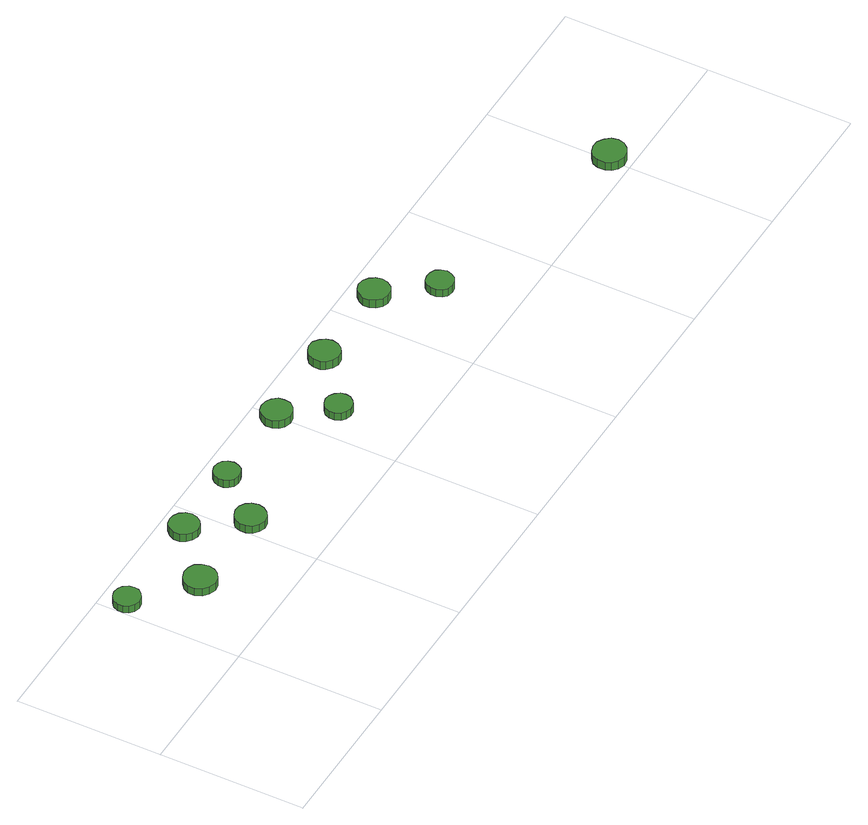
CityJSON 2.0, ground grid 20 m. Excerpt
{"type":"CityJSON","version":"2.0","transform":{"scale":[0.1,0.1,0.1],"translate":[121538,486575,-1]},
"CityObjects":{
"tree1":{"type":"SolitaryVegetationObject","attributes":{"function":"something"},"geometry":[{"type":"MultiSurface","lod":"1","boundaries":[[[0,1,2,3,4,5,6,7,8,9,10,11,12,13,14]],[[15,16,17,18,19,20,21,22,23,24,25,26,27,28,29]],[[0,29,28,1]],[[1,28,27,2]],[[2,27,26,3]],[[3,26,25,4]],[[4,25,24,5]],[[5,24,23,6]],[[6,23,22,7]],[[7,22,21,8]],[[8,21,20,9]],[[9,20,19,10]],[[10,19,18,11]],[[11,18,17,12]],[[12,17,16,13]],[[13,16,15,14]],[[14,15,29,0]]]}]},
"tree2":{"type":"SolitaryVegetationObject","attributes":{"function":"something"},"geometry":[{"type":"MultiSurface","lod":"1","boundaries":[[[30,31,32,33,34,35,36,37,38,39,40,41,42,43,44]],[[45,46,47,48,49,50,51,52,53,54,55,56,57,58,59]],[[30,59,58,31]],[[31,58,57,32]],[[32,57,56,33]],[[33,56,55,34]],[[34,55,54,35]],[[35,54,53,36]],[[36,53,52,37]],[[37,52,51,38]],[[38,51,50,39]],[[39,50,49,40]],[[40,49,48,41]],[[41,48,47,42]],[[42,47,46,43]],[[43,46,45,44]],[[44,45,59,30]]]}]},
"tree3":{"type":"SolitaryVegetationObject","attributes":{"function":"something"},"geometry":[{"type":"MultiSurface","lod":"1","boundaries":[[[60,61,62,63,64,65,66,67,68,69,70,71,72,73,74]],[[75,76,77,78,79,80,81,82,83,84,85,86,87,88,89]],[[60,89,88,61]],[[61,88,87,62]],[[62,87,86,63]],[[63,86,85,64]],[[64,85,84,65]],[[65,84,83,66]],[[66,83,82,67]],[[67,82,81,68]],[[68,81,80,69]],[[69,80,79,70]],[[70,79,78,71]],[[71,78,77,72]],[[72,77,76,73]],[[73,76,75,74]],[[74,75,89,60]]]}]},
"tree4":{"type":"SolitaryVegetationObject","attributes":{"function":"something"},"geometry":[{"type":"MultiSurface","lod":"1","boundaries":[[[90,91,92,93,94,95,96,97,98,99,100,101,102,103,104]],[[105,106,107,108,109,110,111,112,113,114,115,116,117,118,119]],[[90,119,118,91]],[[91,118,117,92]],[[92,117,116,93]],[[93,116,115,94]],[[94,115,114,95]],[[95,114,113,96]],[[96,113,112,97]],[[97,112,111,98]],[[98,111,110,99]],[[99,110,109,100]],[[100,109,108,101]],[[101,108,107,102]],[[102,107,106,103]],[[103,106,105,104]],[[104,105,119,90]]]}]},
"tree5":{"type":"SolitaryVegetationObject","attributes":{"function":"something"},"geometry":[{"type":"MultiSurface","lod":"1","boundaries":[[[120,121,122,123,124,125,126,127,128,129,130,131,132,133,134]],[[135,136,137,138,139,140,141,142,143,144,145,146,147,148,149]],[[120,149,148,121]],[[121,148,147,122]],[[122,147,146,123]],[[123,146,145,124]],[[124,145,144,125]],[[125,144,143,126]],[[126,143,142,127]],[[127,142,141,128]],[[128,141,140,129]],[[129,140,139,130]],[[130,139,138,131]],[[131,138,137,132]],[[132,137,136,133]],[[133,136,135,134]],[[134,135,149,120]]]}]},
"tree6":{"type":"SolitaryVegetationObject","attributes":{"function":"something"},"geometry":[{"type":"MultiSurface","lod":"1","boundaries":[[[150,151,152,153,154,155,156,157,158,159,160,161,162,163,164]],[[165,166,167,168,169,170,171,172,173,174,175,176,177,178,179]],[[150,179,178,151]],[[151,178,177,152]],[[152,177,176,153]],[[153,176,175,154]],[[154,175,174,155]],[[155,174,173,156]],[[156,173,172,157]],[[157,172,171,158]],[[158,171,170,159]],[[159,170,169,160]],[[160,169,168,161]],[[161,168,167,162]],[[162,167,166,163]],[[163,166,165,164]],[[164,165,179,150]]]}]},
"tree7":{"type":"SolitaryVegetationObject","attributes":{"function":"something"},"geometry":[{"type":"MultiSurface","lod":"1","boundaries":[[[180,181,182,183,184,185,186,187,188,189,190,191,192,193,194]],[[195,196,197,198,199,200,201,202,203,204,205,206,207,208,209]],[[180,209,208,181]],[[181,208,207,182]],[[182,207,206,183]],[[183,206,205,184]],[[184,205,204,185]],[[185,204,203,186]],[[186,203,202,187]],[[187,202,201,188]],[[188,201,200,189]],[[189,200,199,190]],[[190,199,198,191]],[[191,198,197,192]],[[192,197,196,193]],[[193,196,195,194]],[[194,195,209,180]]]}]},
"tree8":{"type":"SolitaryVegetationObject","attributes":{"function":"something"},"geometry":[{"type":"MultiSurface","lod":"1","boundaries":[[[210,211,212,213,214,215,216,217,218,219,220,221,222,223,224]],[[225,226,227,228,229,230,231,232,233,234,235,236,237,238,239]],[[210,239,238,211]],[[211,238,237,212]],[[212,237,236,213]],[[213,236,235,214]],[[214,235,234,215]],[[215,234,233,216]],[[216,233,232,217]],[[217,232,231,218]],[[218,231,230,219]],[[219,230,229,220]],[[220,229,228,221]],[[221,228,227,222]],[[222,227,226,223]],[[223,226,225,224]],[[224,225,239,210]]]}]},
"tree9":{"type":"SolitaryVegetationObject","attributes":{"function":"something"},"geometry":[{"type":"MultiSurface","lod":"1","boundaries":[[[240,241,242,243,244,245,246,247,248,249,250,251,252,253,254]],[[255,256,257,258,259,260,261,262,263,264,265,266,267,268,269]],[[240,269,268,241]],[[241,268,267,242]],[[242,267,266,243]],[[243,266,265,244]],[[244,265,264,245]],[[245,264,263,246]],[[246,263,262,247]],[[247,262,261,248]],[[248,261,260,249]],[[249,260,259,250]],[[250,259,258,251]],[[251,258,257,252]],[[252,257,256,253]],[[253,256,255,254]],[[254,255,269,240]]]}]},
"tree10":{"type":"SolitaryVegetationObject","attributes":{"function":"something"},"geometry":[{"type":"MultiSurface","lod":"1","boundaries":[[[270,271,272,273,274,275,276,277,278,279,280,281,282,283,284]],[[285,286,287,288,289,290,291,292,293,294,295,296,297,298,299]],[[270,299,298,271]],[[271,298,297,272]],[[272,297,296,273]],[[273,296,295,274]],[[274,295,294,275]],[[275,294,293,276]],[[276,293,292,277]],[[277,292,291,278]],[[278,291,290,279]],[[279,290,289,280]],[[280,289,288,281]],[[281,288,287,282]],[[282,287,286,283]],[[283,286,285,284]],[[284,285,299,270]]]}]},
"tree11":{"type":"SolitaryVegetationObject","attributes":{"function":"something"},"geometry":[{"type":"MultiSurface","lod":"1","boundaries":[[[300,301,302,303,304,305,306,307,308,309,310,311,312,313,314]],[[315,316,317,318,319,320,321,322,323,324,325,326,327,328,329]],[[300,329,328,301]],[[301,328,327,302]],[[302,327,326,303]],[[303,326,325,304]],[[304,325,324,305]],[[305,324,323,306]],[[306,323,322,307]],[[307,322,321,308]],[[308,321,320,309]],[[309,320,319,310]],[[310,319,318,311]],[[311,318,317,312]],[[312,317,316,313]],[[313,316,315,314]],[[314,315,329,300]]]}]}
},
"vertices":[
[38,167,19],[37,174,19],[32,181,19],[26,184,19],[18,185,19],[11,183,19],[5,178,19],[2,171,19],[2,163,19],[5,156,19],[11,151,19],[18,149,19],[26,150,19],[32,154,19],[37,160,19],[37,160,8],[32,154,8],[26,150,8],[18,149,8],[11,151,8],[5,156,8],[2,163,8],[2,171,8],[5,178,8],[11,183,8],[18,185,8],[26,184,8],[32,181,8],[37,174,8],[38,167,8],
[114,104,21],[112,113,21],[107,121,21],[99,125,21],[90,126,21],[81,123,21],[74,117,21],[70,109,21],[70,100,21],[74,91,21],[81,85,21],[90,82,21],[99,83,21],[107,88,21],[112,95,21],[112,95,9],[107,88,9],[99,83,9],[90,82,9],[81,85,9],[74,91,9],[70,100,9],[70,109,9],[74,117,9],[81,123,9],[90,126,9],[99,125,9],[107,121,9],[112,113,9],[114,104,9],
[186,167,21],[184,175,21],[179,182,21],[172,186,21],[164,187,21],[156,185,21],[150,179,21],[146,171,21],[146,163,21],[150,155,21],[156,150,21],[164,147,21],[172,148,21],[179,152,21],[184,159,21],[184,159,9],[179,152,9],[172,148,9],[164,147,9],[156,150,9],[150,155,9],[146,163,9],[146,171,9],[150,179,9],[156,185,9],[164,187,9],[172,186,9],[179,182,9],[184,175,9],[186,167,9],
[238,102,23],[236,111,23],[231,118,23],[224,122,23],[215,123,23],[207,120,23],[200,115,23],[197,107,23],[197,98,23],[200,90,23],[207,84,23],[215,81,23],[224,82,23],[231,87,23],[236,94,23],[236,94,11],[231,87,11],[224,82,11],[215,81,11],[207,84,11],[200,90,11],[197,98,11],[197,107,11],[200,115,11],[207,120,11],[215,123,11],[224,122,11],[231,118,11],[236,111,11],[238,102,11],
[292,166,21],[290,174,21],[286,180,21],[280,183,21],[272,184,21],[265,182,21],[260,177,21],[257,170,21],[257,163,21],[260,156,21],[265,151,21],[272,149,21],[280,150,21],[286,153,21],[290,159,21],[290,159,9],[286,153,9],[280,150,9],[272,149,9],[265,151,9],[260,156,9],[257,163,9],[257,170,9],[260,177,9],[265,182,9],[272,184,9],[280,183,9],[286,180,9],[290,174,9],[292,166,9],
[420,166,21],[419,174,21],[413,181,21],[406,185,21],[397,186,21],[389,184,21],[383,178,21],[379,170,21],[379,161,21],[383,153,21],[389,148,21],[397,145,21],[406,146,21],[413,150,21],[419,157,21],[419,157,9],[413,150,9],[406,146,9],[397,145,9],[389,148,9],[383,153,9],[379,161,9],[379,170,9],[383,178,9],[389,184,9],[397,186,9],[406,185,9],[413,181,9],[419,174,9],[420,166,9],
[462,103,24],[461,110,24],[456,116,24],[450,120,24],[442,121,24],[435,119,24],[429,114,24],[426,107,24],[426,99,24],[429,92,24],[435,87,24],[442,85,24],[450,86,24],[456,90,24],[461,96,24],[461,96,12],[456,90,12],[450,86,12],[442,85,12],[435,87,12],[429,92,12],[426,99,12],[426,107,12],[429,114,12],[435,119,12],[442,121,12],[450,120,12],[456,116,12],[461,110,12],[462,103,12],
[541,165,22],[539,173,22],[534,180,22],[527,185,22],[518,186,22],[510,183,22],[503,177,22],[500,169,22],[500,160,22],[503,153,22],[510,147,22],[518,144,22],[527,145,22],[534,149,22],[539,156,22],[539,156,9],[534,149,9],[527,145,9],[518,144,9],[510,147,9],[503,153,9],[500,160,9],[500,169,9],[503,177,9],[510,183,9],[518,186,9],[527,185,9],[534,180,9],[539,173,9],[541,165,9],
[666,164,23],[664,172,23],[659,179,23],[652,184,23],[643,185,23],[635,182,23],[629,176,23],[625,168,23],[625,160,23],[629,152,23],[635,146,23],[643,143,23],[652,144,23],[659,148,23],[664,155,23],[664,155,10],[659,148,10],[652,144,10],[643,143,10],[635,146,10],[629,152,10],[625,160,10],[625,168,10],[629,176,10],[635,182,10],[643,185,10],[652,184,10],[659,179,10],[664,172,10],[666,164,10],
[716,100,24],[714,108,24],[710,114,24],[703,117,24],[696,118,24],[688,116,24],[683,111,24],[680,104,24],[680,96,24],[683,89,24],[688,84,24],[696,82,24],[703,83,24],[710,87,24],[714,93,24],[714,93,12],[710,87,12],[703,83,12],[696,82,12],[688,84,12],[683,89,12],[680,96,12],[680,104,12],[683,111,12],[688,116,12],[696,118,12],[703,117,12],[710,114,12],[714,108,12],[716,100,12],
[1022,28,26],[1020,37,26],[1014,44,26],[1006,49,26],[997,50,26],[988,47,26],[981,41,26],[978,33,26],[978,23,26],[981,15,26],[988,9,26],[997,6,26],[1006,7,26],[1014,12,26],[1020,19,26],[1020,19,13],[1014,12,13],[1006,7,13],[997,6,13],[988,9,13],[981,15,13],[978,23,13],[978,33,13],[981,41,13],[988,47,13],[997,50,13],[1006,49,13],[1014,44,13],[1020,37,13],[1022,28,13]
]}
